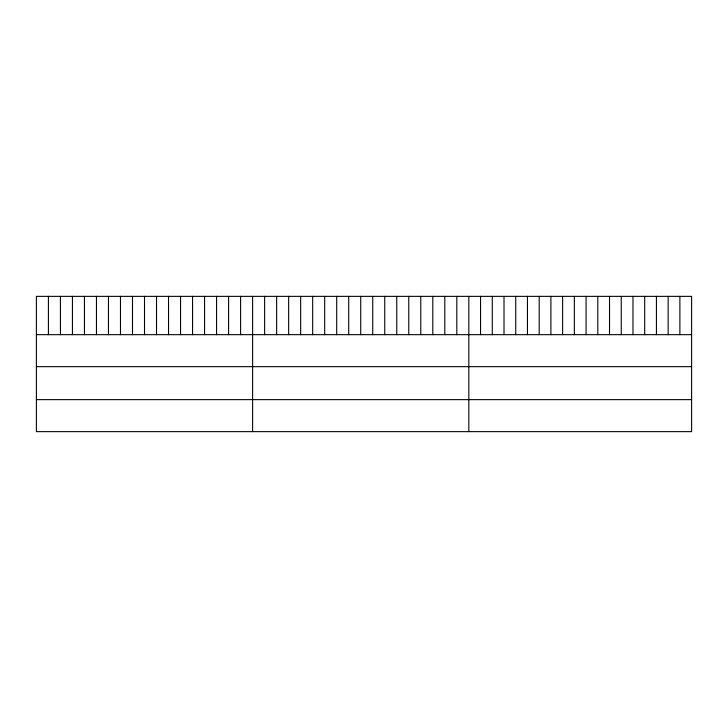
<?xml version="1.0" encoding="UTF-8"?>
<svg xmlns="http://www.w3.org/2000/svg" width="728" height="728" viewBox="0 0 728 728"><rect width="100%" height="100%" fill="white"/><g stroke="black" fill="none" stroke-linecap="round" stroke-linejoin="round"><path stroke-width="1.09" d="M691.6 334.662L691.6 431.64L36.4 431.64L36.4 296.36L691.6 296.36L691.6 334.662L36.4 334.662M36.4 366.666L691.6 366.666M36.4 399.636L691.6 399.636M679.879 296.36L679.879 334.662M668.149 296.36L668.149 334.662M656.429 296.36L656.429 334.662M644.699 296.36L644.699 334.662M632.978 296.36L632.978 334.662M621.248 296.36L621.248 334.662M609.527 296.36L609.527 334.662M597.806 296.36L597.806 334.662M586.076 296.36L586.076 334.662M574.356 296.36L574.356 334.662M562.626 296.36L562.626 334.662M550.905 296.36L550.905 334.662M539.184 296.36L539.184 334.662M527.454 296.36L527.454 334.662M515.733 296.36L515.733 334.662M504.004 296.36L504.004 334.662M492.283 296.36L492.283 334.662M480.553 296.36L480.553 334.662M468.832 296.36L468.832 431.64M456.82 296.36L456.82 334.662M444.808 296.36L444.808 334.662M432.796 296.36L432.796 334.662M420.784 296.36L420.784 334.662M408.772 296.36L408.772 334.662M396.76 296.36L396.76 334.662M384.748 296.36L384.748 334.662M372.736 296.36L372.736 334.662M360.724 296.36L360.724 334.662M348.712 296.36L348.712 334.662M336.7 296.36L336.7 334.662M324.688 296.36L324.688 334.662M312.676 296.36L312.676 334.662M300.664 296.36L300.664 334.662M288.652 296.36L288.652 334.662M276.64 296.36L276.64 334.662M264.628 296.36L264.628 334.662M252.616 296.36L252.616 431.64M240.604 296.36L240.604 334.662M228.592 296.36L228.592 334.662M216.58 296.36L216.58 334.662M204.568 296.36L204.568 334.662M192.556 296.36L192.556 334.662M180.544 296.36L180.544 334.662M168.532 296.36L168.532 334.662M156.52 296.36L156.52 334.662M144.508 296.36L144.508 334.662M132.496 296.36L132.496 334.662M120.484 296.36L120.484 334.662M108.472 296.36L108.472 334.662M96.46 296.36L96.46 334.662M84.448 296.36L84.448 334.662M72.436 296.36L72.436 334.662M60.424 296.36L60.424 334.662M48.412 296.36L48.412 334.662"/></g></svg>
